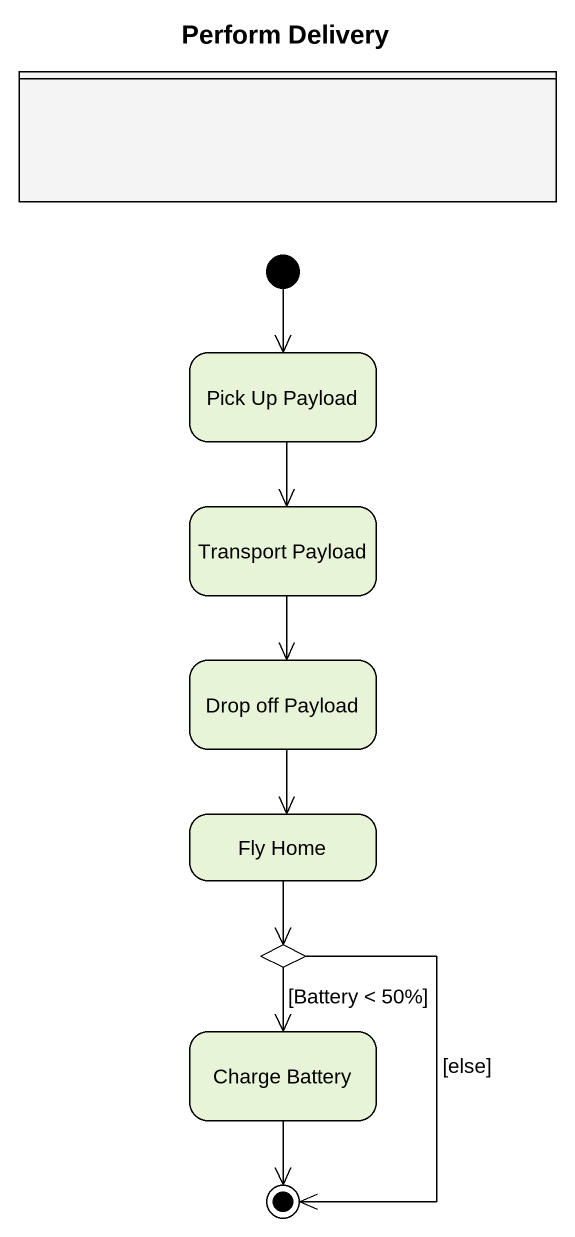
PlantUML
@startuml
title Perform Delivery
hide empty description
state " " as lane1 <<partition>> #F4F4F4
state "Pick Up Payload" as Pick_Up_Payload
state "Transport Payload" as Transport_Payload
state "Drop off Payload" as Drop_off_Payload
state "Fly Home" as Fly_Home
state choice1 <<choice>>
state "Charge Battery" as Charge_Battery
[*] --> Pick_Up_Payload
Pick_Up_Payload --> Transport_Payload
Transport_Payload --> Drop_off_Payload
Drop_off_Payload --> Fly_Home
Fly_Home --> choice1
choice1 --> Charge_Battery : [Battery < 50%]
choice1 --> [*] : [else]
Charge_Battery --> [*]
@enduml
